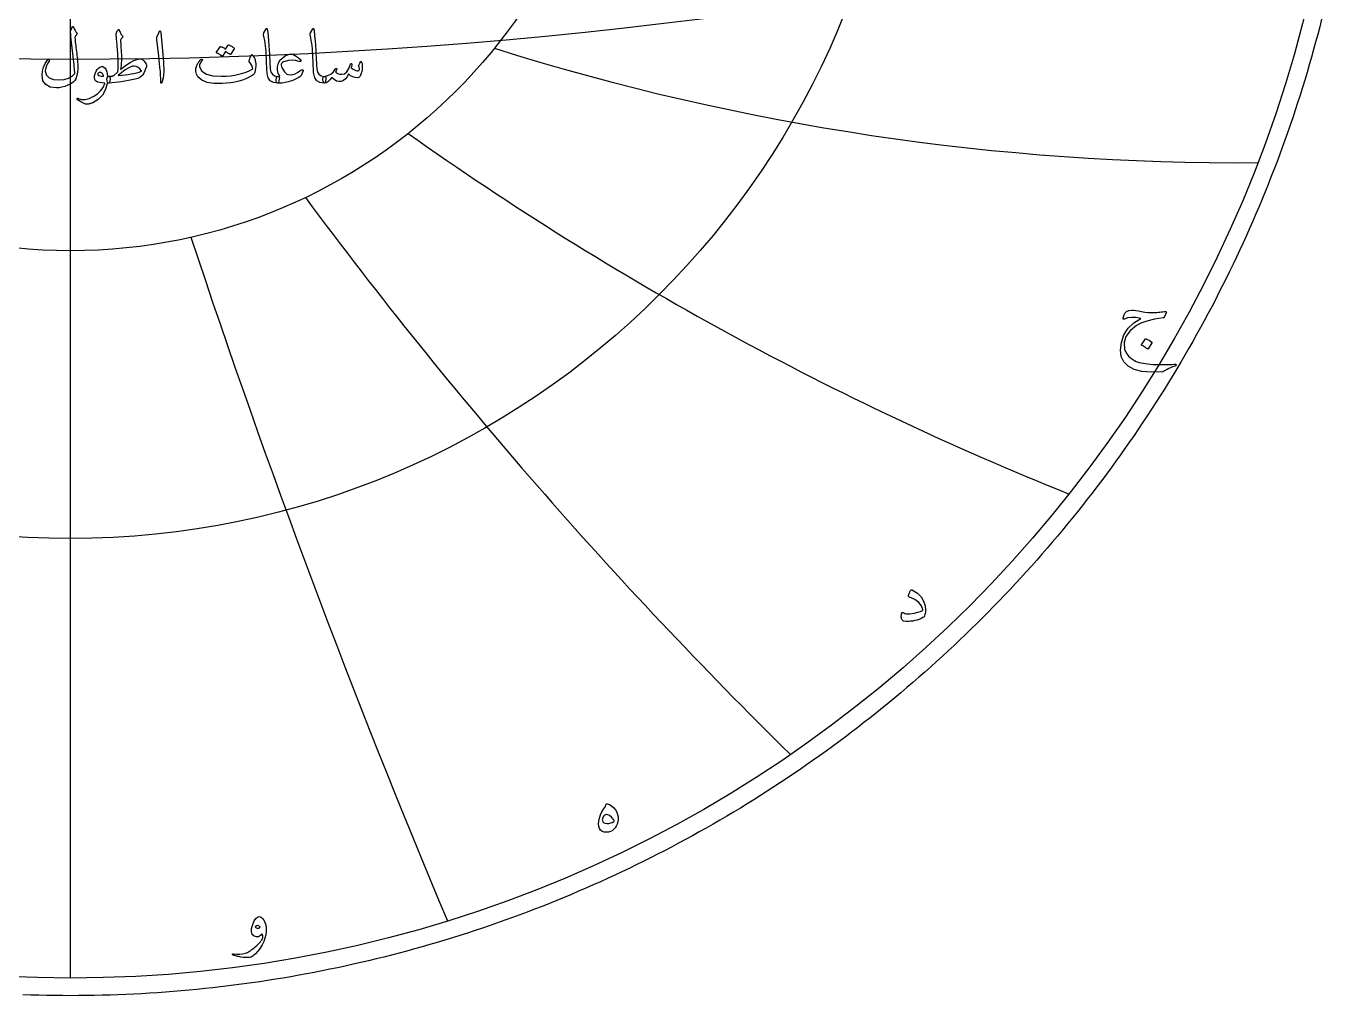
# Model space of a CAD drawing. Header units: millimetres. Extents: x -54 to 54, y -54 to 55.
# Drawn here: x -1.8 to 53.1, y -53.8 to -13.4 of the extents above; entities that cross this region are included whole.
import ezdxf

# ---------------------------------------------------------------- set-up
doc = ezdxf.new("R2010")
doc.units = ezdxf.units.MM
for name, color, linetype in [('CUT_OUTER', 1, 'Continuous'), ('ENGRAVE', 7, 'Continuous'), ('ENGRAVE_FINE', 8, 'Continuous'), ('TEXT', 5, 'Continuous')]:
    doc.layers.add(name, color=color, linetype=linetype)

msp = doc.modelspace()

# ---------------------------------------------------------------- linework, layer by layer
at = {"layer": 'CUT_OUTER'}
msp.add_lwpolyline([(52.2216, -13.0808), (52.1404, -13.401), (52.0572, -13.7207), (51.972, -14.0399), (51.8849, -14.3585), (51.7958, -14.6766), (51.7048, -14.9941), (51.6118, -15.3111), (51.5169, -15.6275), (51.42, -15.9433), (51.3212, -16.2585), (51.2205, -16.5731), (51.1178, -16.8871), (51.0133, -17.2004), (50.9068, -17.5131), (50.7984, -17.8251), (50.688, -18.1365), (50.5758, -18.4471), (50.4616, -18.7571), (50.3456, -19.0664), (50.2277, -19.3749), (50.1078, -19.6828), (49.9861, -19.9899), (49.8625, -20.2962), (49.7371, -20.6018), (49.6097, -20.9066), (49.4805, -21.2106), (49.3494, -21.5138), (49.2165, -21.8162), (49.0817, -22.1177), (48.9451, -22.4185), (48.8066, -22.7184), (48.6663, -23.0174), (48.5241, -23.3156), (48.3801, -23.6129), (48.2343, -23.9093), (48.0867, -24.2048), (47.9373, -24.4994), (47.7861, -24.7931), (47.6331, -25.0858), (47.4782, -25.3776), (47.3216, -25.6685), (47.1632, -25.9584), (47.0031, -26.2473), (46.8411, -26.5352), (46.6774, -26.8221), (46.512, -27.108), (46.3448, -27.3929), (46.1758, -27.6767), (46.0051, -27.9595), (45.8327, -28.2413), (45.6586, -28.522), (45.4827, -28.8016), (45.3051, -29.0801), (45.1258, -29.3576), (44.9448, -29.6339), (44.7622, -29.9091), (44.5778, -30.1832), (44.3918, -30.4562), (44.2041, -30.728), (44.0147, -30.9986), (43.8236, -31.2681), (43.631, -31.5364), (43.4366, -31.8035), (43.2407, -32.0695), (43.0431, -32.3342), (42.8439, -32.5977), (42.6431, -32.86), (42.4406, -33.121), (42.2366, -33.3808), (42.031, -33.6393), (41.8238, -33.8966), (41.615, -34.1526), (41.4047, -34.4073), (41.1928, -34.6607), (40.9793, -34.9128), (40.7643, -35.1636), (40.5478, -35.413), (40.3298, -35.6612), (40.1102, -35.9079), (39.8891, -36.1534), (39.6665, -36.3975), (39.4424, -36.6402), (39.2169, -36.8815), (38.9898, -37.1214), (38.7613, -37.36), (38.5314, -37.5971), (38.3, -37.8328), (38.0671, -38.0671), (37.8328, -38.3), (37.5971, -38.5314), (37.36, -38.7613), (37.1214, -38.9898), (36.8815, -39.2169), (36.6402, -39.4424), (36.3975, -39.6665), (36.1534, -39.8891), (35.9079, -40.1102), (35.6612, -40.3298), (35.413, -40.5478), (35.1636, -40.7643), (34.9128, -40.9793), (34.6607, -41.1928), (34.4073, -41.4047), (34.1526, -41.615), (33.8966, -41.8238), (33.6393, -42.031), (33.3808, -42.2366), (33.121, -42.4406), (32.86, -42.6431), (32.5977, -42.8439), (32.3342, -43.0431), (32.0695, -43.2407), (31.8035, -43.4366), (31.5364, -43.631), (31.2681, -43.8236), (30.9986, -44.0147), (30.728, -44.2041), (30.4562, -44.3918), (30.1832, -44.5778), (29.9091, -44.7622), (29.6339, -44.9448), (29.3576, -45.1258), (29.0801, -45.3051), (28.8016, -45.4827), (28.522, -45.6586), (28.2413, -45.8327), (27.9595, -46.0051), (27.6767, -46.1758), (27.3929, -46.3448), (27.108, -46.512), (26.8221, -46.6774), (26.5352, -46.8411), (26.2473, -47.0031), (25.9584, -47.1632), (25.6685, -47.3216), (25.3776, -47.4782), (25.0858, -47.6331), (24.7931, -47.7861), (24.4994, -47.9373), (24.2048, -48.0867), (23.9093, -48.2343), (23.6129, -48.3801), (23.3156, -48.5241), (23.0174, -48.6663), (22.7184, -48.8066), (22.4185, -48.9451), (22.1177, -49.0817), (21.8162, -49.2165), (21.5138, -49.3494), (21.2106, -49.4805), (20.9066, -49.6097), (20.6018, -49.7371), (20.2962, -49.8625), (19.9899, -49.9861), (19.6828, -50.1078), (19.3749, -50.2277), (19.0664, -50.3456), (18.7571, -50.4616), (18.4471, -50.5758), (18.1365, -50.688), (17.8251, -50.7984), (17.5131, -50.9068), (17.2004, -51.0133), (16.8871, -51.1178), (16.5731, -51.2205), (16.2585, -51.3212), (15.9433, -51.42), (15.6275, -51.5169), (15.3111, -51.6118), (14.9941, -51.7048), (14.6766, -51.7958), (14.3585, -51.8849), (14.0399, -51.972), (13.7207, -52.0572), (13.401, -52.1404), (13.0808, -52.2216), (12.7602, -52.3009), (12.439, -52.3782), (12.1174, -52.4536), (11.7953, -52.5269), (11.4728, -52.5983), (11.1498, -52.6677), (10.8265, -52.7351), (10.5027, -52.8006), (10.1785, -52.864), (9.854, -52.9255), (9.529, -52.985), (9.2037, -53.0424), (8.8781, -53.0979), (8.5521, -53.1514), (8.2258, -53.2028), (7.8992, -53.2523), (7.5723, -53.2998), (7.2452, -53.3452), (6.9177, -53.3887), (6.59, -53.4301), (6.262, -53.4696), (5.9338, -53.507), (5.6054, -53.5424), (5.2768, -53.5758), (4.9479, -53.6071), (4.6189, -53.6365), (4.2897, -53.6638), (3.9603, -53.6891), (3.6308, -53.7124), (3.3012, -53.7337), (2.9714, -53.7529), (2.6416, -53.7702), (2.3116, -53.7853), (1.9815, -53.7985), (1.6514, -53.8097), (1.3212, -53.8188), (0.9909, -53.8259), (0.6606, -53.8309), (0.3303, -53.834), (0, -53.835), (-0.3303, -53.834), (-0.6606, -53.8309), (-0.9909, -53.8259), (-1.3212, -53.8188), (-1.6514, -53.8097), (-1.9815, -53.7985)], dxfattribs=at)
at = {"layer": 'ENGRAVE'}
for points in [[(0, -53.1), (0, 53.1)], [(0, -53.1), (0, -22.7527)]]:
    msp.add_lwpolyline(points, dxfattribs=at)
for radius in [53.1, 34.7587, 22.7527]:
    msp.add_circle((0, 0), radius, dxfattribs=at)
for centre, radius, start, end in [((48.7796, 84.4887), 103.5662, 252.533984, 270.4294), ((91.816, 91.816), 134.4192, 234.677765, 248.099327), ((168.4625, 97.2619), 197.6048, 216.591598, 225.539306), ((375.5047, 100.6162), 390.3019, 198.339407, 202.813261)]:
    msp.add_arc(centre, radius, start, end, dxfattribs=at)
at = {"layer": 'ENGRAVE_FINE'}
msp.add_arc((0, 191.2698), 206.024, 255.236477, 284.763523, dxfattribs=at)
at = {"layer": 'TEXT'}
for points in [[(0.0691, -13.4188), (0.0746, -13.4092), (0.0816, -13.4023), (0.0903, -13.3982), (0.1005, -13.3968), (0.1107, -13.3986), (0.1193, -13.4039), (0.1264, -13.4127), (0.1319, -13.4251), (0.1611, -13.4971), (0.1923, -13.5593), (0.2255, -13.6117), (0.2606, -13.6543), (0.271, -13.6696), (0.274, -13.6873), (0.2695, -13.7073), (0.2575, -13.7297), (0.2499, -13.7405), (0.2426, -13.7509), (0.2357, -13.7609), (0.2292, -13.7705), (0.2232, -13.7795), (0.2175, -13.7878), (0.2122, -13.7953), (0.2073, -13.8019), (0.199, -13.8141), (0.1931, -13.8286), (0.1896, -13.8455), (0.1884, -13.8647), (0.1921, -13.919), (0.1971, -13.9782), (0.2031, -14.0423), (0.2104, -14.1112), (0.2186, -14.1851), (0.2277, -14.2639), (0.2375, -14.3477), (0.2481, -14.4363), (0.26, -14.5247), (0.2705, -14.6078), (0.2796, -14.6856), (0.2873, -14.7582), (0.2939, -14.8256), (0.2995, -14.8881), (0.3041, -14.9457), (0.3078, -14.9984), (0.3119, -15.1544), (0.2991, -15.3022), (0.2695, -15.4418), (0.223, -15.5731), (0.1776, -15.6502), (0.1076, -15.7214), (0.0128, -15.7868), (-0.1068, -15.8463), (-0.2363, -15.8955), (-0.358, -15.9303), (-0.4718, -15.9505), (-0.5778, -15.9562), (-0.8432, -15.9197), (-1.0332, -15.8196), (-1.1478, -15.6559), (-1.187, -15.4286), (-1.1733, -15.2592), (-1.1289, -15.0934), (-1.054, -14.9311), (-0.9484, -14.7723), (-0.9403, -14.7631), (-0.9319, -14.7574), (-0.9231, -14.7552), (-0.9138, -14.7566), (-0.904, -14.7603), (-0.8966, -14.7652), (-0.8915, -14.7713), (-0.8887, -14.7786), (-0.8867, -14.7894), (-0.8871, -14.7998), (-0.8899, -14.8098), (-0.895, -14.8194), (-0.967, -14.9597), (-1.0167, -15.0792), (-1.044, -15.178), (-1.0489, -15.2559), (-0.9965, -15.4237), (-0.8832, -15.5409), (-0.7091, -15.6074), (-0.4742, -15.6233), (-0.2624, -15.6003), (-0.0824, -15.5472), (0.0658, -15.4637), (0.1821, -15.3501), (0.1797, -15.2952), (0.1755, -15.2312), (0.1695, -15.1579), (0.1617, -15.0753), (0.152, -14.9834), (0.1401, -14.8818), (0.1261, -14.7706), (0.1099, -14.6498), (0.0946, -14.5252), (0.0801, -14.4025), (0.0663, -14.2818), (0.0534, -14.1631), (0.0414, -14.0463), (0.0306, -13.9315), (0.021, -13.8186), (0.0126, -13.7077), (0, -13.6009), (0.0006, -13.5888), (0.0024, -13.5774), (0.0053, -13.5668), (0.0094, -13.557)], [(1.9847, -13.5319), (1.9921, -13.5238), (1.9988, -13.5185), (2.0047, -13.516), (2.0098, -13.5162), (2.0159, -13.5189), (2.0216, -13.524), (2.0269, -13.5315), (2.0318, -13.5413), (2.0517, -13.5837), (2.0707, -13.6229), (2.0886, -13.659), (2.1056, -13.692), (2.1218, -13.7215), (2.1374, -13.747), (2.1524, -13.7686), (2.1668, -13.7862), (2.1774, -13.8007), (2.181, -13.8161), (2.1774, -13.8321), (2.1668, -13.849), (2.104, -13.9275), (2.096, -13.9411), (2.0907, -13.9566), (2.0881, -13.9741), (2.0883, -13.9935), (2.0985, -14.1417), (2.1072, -14.2722), (2.1142, -14.385), (2.1197, -14.4802), (2.1238, -14.558), (2.1268, -14.6184), (2.1285, -14.6616), (2.1291, -14.6875), (2.1285, -14.764), (2.1264, -14.8367), (2.123, -14.9054), (2.1181, -14.9701), (2.1122, -15.031), (2.1052, -15.0879), (2.0972, -15.1409), (2.0883, -15.1899), (2.3017, -15.0266), (2.4864, -14.901), (2.6424, -14.8131), (2.7698, -14.7629), (2.8265, -14.7495), (2.8773, -14.744), (2.9223, -14.7464), (2.9613, -14.7566), (3.0165, -14.7852), (3.0689, -14.8304), (3.1185, -14.892), (3.1654, -14.9701), (3.1727, -14.9888), (3.1757, -15.0102), (3.1743, -15.0343), (3.1686, -15.0612), (3.1374, -15.1578), (3.1003, -15.2496), (3.0573, -15.3368), (3.0084, -15.4192), (2.9609, -15.4722), (2.8938, -15.5181), (2.8071, -15.557), (2.7007, -15.5888), (2.5583, -15.6203), (2.4169, -15.6488), (2.2764, -15.6744), (2.137, -15.6971), (1.9987, -15.7166), (1.8618, -15.7328), (1.7263, -15.7457), (1.5921, -15.7552), (1.577, -15.7509), (1.5631, -15.7379), (1.5503, -15.7163), (1.5388, -15.6861), (1.5286, -15.649), (1.5231, -15.6131), (1.5223, -15.5784), (1.5262, -15.5448), (1.535, -15.5156), (1.549, -15.4938), (1.568, -15.4794), (1.5921, -15.4726), (1.6242, -15.4708), (1.6546, -15.4686), (1.6831, -15.4661), (1.7099, -15.4632), (1.7349, -15.4602), (1.7582, -15.4577), (1.7797, -15.4555), (1.7994, -15.4537), (1.9753, -15.2842), (1.9768, -15.2768), (1.9784, -15.2673), (1.98, -15.2556), (1.9815, -15.2418), (1.9831, -15.2258), (1.9847, -15.2076), (1.9863, -15.1873), (1.9878, -15.1648), (1.9892, -15.1404), (1.9902, -15.1142), (1.9908, -15.0862), (1.991, -15.0565), (1.991, -15.0252), (1.991, -14.9925), (1.991, -14.9584), (1.991, -14.923), (1.9906, -14.883), (1.9894, -14.8351), (1.9874, -14.7793), (1.9847, -14.7158), (1.9812, -14.6447), (1.9768, -14.5666), (1.9717, -14.4814), (1.9658, -14.3892), (1.9523, -14.1845), (1.9399, -14.0225), (1.9287, -13.9034), (1.9187, -13.827), (1.9107, -13.778), (1.9054, -13.7407), (1.9028, -13.7152), (1.903, -13.7014), (1.9126, -13.6755), (1.9223, -13.6512), (1.9322, -13.6284), (1.9423, -13.6072), (1.9526, -13.5872), (1.9631, -13.568), (1.9738, -13.5495), (1.9847, -13.5319)], [(3.6899, -13.6512), (3.7199, -13.5931), (3.744, -13.5727), (3.7623, -13.59), (3.7747, -13.6449), (3.8469, -14.4143), (3.8899, -14.8865), (3.8995, -15.2637), (3.8757, -15.546), (3.8186, -15.7332), (3.8082, -15.7485), (3.799, -15.7568), (3.791, -15.758), (3.7841, -15.7521), (3.7786, -15.7428), (3.7747, -15.7309), (3.7723, -15.7161), (3.7715, -15.6987), (3.7715, -15.5627), (3.7652, -15.4184), (3.7527, -15.2659), (3.7338, -15.1052), (3.7297, -15.0632), (3.7174, -14.9497), (3.6967, -14.7648), (3.6679, -14.5085), (3.5988, -13.9401), (3.5972, -13.9099), (3.5988, -13.882), (3.6035, -13.8565), (3.6114, -13.8333)], [(8.1743, -13.4942), (8.1803, -13.4848), (8.186, -13.4785), (8.1913, -13.4753), (8.1962, -13.4753), (8.2037, -13.4795), (8.2104, -13.4918), (8.2163, -13.5124), (8.2214, -13.5413), (8.2473, -13.7758), (8.2685, -13.9927), (8.285, -14.1919), (8.2967, -14.3735), (8.3043, -14.5287), (8.3113, -14.6679), (8.3176, -14.7909), (8.3234, -14.8979), (8.3284, -14.9888), (8.3325, -15.0635), (8.3355, -15.1222), (8.3376, -15.1648), (8.3654, -15.2924), (8.4271, -15.3862), (8.5224, -15.4463), (8.6516, -15.4726), (8.6875, -15.482), (8.7105, -15.504), (8.7205, -15.5385), (8.7175, -15.5856), (8.7028, -15.6598), (8.6869, -15.7128), (8.6698, -15.7446), (8.6516, -15.7552), (8.4698, -15.7313), (8.336, -15.6594), (8.25, -15.5397), (8.2119, -15.3721), (8.206, -15.2919), (8.2006, -15.2115), (8.1958, -15.131), (8.1915, -15.0502), (8.1877, -14.9692), (8.1841, -14.8881), (8.1806, -14.8067), (8.1774, -14.7252), (8.1715, -14.5696), (8.1633, -14.4296), (8.1527, -14.3051), (8.1397, -14.196), (8.1244, -14.0913), (8.1067, -13.9797), (8.0867, -13.8613), (8.0643, -13.736), (8.0614, -13.7134), (8.062, -13.6928), (8.0661, -13.6742), (8.0738, -13.6575)], [(10.1181, -13.4942), (10.1242, -13.4848), (10.1299, -13.4785), (10.1352, -13.4753), (10.1401, -13.4753), (10.1476, -13.4795), (10.1542, -13.4918), (10.1601, -13.5124), (10.1652, -13.5413), (10.1911, -13.7758), (10.2123, -13.9927), (10.2288, -14.1919), (10.2406, -14.3735), (10.2481, -14.5287), (10.2551, -14.6679), (10.2615, -14.7909), (10.2673, -14.8979), (10.2723, -14.9888), (10.2763, -15.0635), (10.2794, -15.1222), (10.2814, -15.1648), (10.3093, -15.2924), (10.3709, -15.3862), (10.4663, -15.4463), (10.5954, -15.4726), (10.6314, -15.482), (10.6543, -15.504), (10.6643, -15.5385), (10.6614, -15.5856), (10.6467, -15.6598), (10.6308, -15.7128), (10.6137, -15.7446), (10.5954, -15.7552), (10.4137, -15.7313), (10.2798, -15.6594), (10.1939, -15.5397), (10.1558, -15.3721), (10.1498, -15.2919), (10.1444, -15.2115), (10.1396, -15.131), (10.1354, -15.0502), (10.1316, -14.9692), (10.1279, -14.8881), (10.1245, -14.8067), (10.1213, -14.7252), (10.1154, -14.5696), (10.1071, -14.4296), (10.0965, -14.3051), (10.0836, -14.196), (10.0683, -14.0913), (10.0506, -13.9797), (10.0306, -13.8613), (10.0082, -13.736), (10.0053, -13.7134), (10.0059, -13.6928), (10.01, -13.6742), (10.0176, -13.6575)], [(6.579, -14.1693), (6.5829, -14.1654), (6.5884, -14.1631), (6.5955, -14.1623), (6.6041, -14.1631), (6.635, -14.1746), (6.6649, -14.1874), (6.6939, -14.2013), (6.7219, -14.2164), (6.749, -14.2329), (6.7756, -14.251), (6.8016, -14.2706), (6.8271, -14.2918), (6.832, -14.2983), (6.8341, -14.3052), (6.8335, -14.3124), (6.8302, -14.3201), (6.6795, -14.5587), (6.6753, -14.5619), (6.6693, -14.5619), (6.6612, -14.5587), (6.6512, -14.5525), (6.6443, -14.5467), (6.6331, -14.5387), (6.6176, -14.5286), (6.5978, -14.5163), (6.5735, -14.5017), (6.5444, -14.4846), (6.5107, -14.4648), (6.4722, -14.4425), (6.3529, -14.6278), (6.3474, -14.6335), (6.3403, -14.6349), (6.3317, -14.6319), (6.3215, -14.6247), (6.3126, -14.6184), (6.2987, -14.609), (6.2797, -14.5964), (6.2555, -14.5807), (6.2259, -14.5619), (6.1904, -14.5399), (6.1489, -14.5148), (6.1016, -14.4865), (6.0967, -14.4818), (6.0946, -14.4771), (6.0952, -14.4724), (6.0985, -14.4677), (6.2524, -14.2384), (6.2563, -14.2345), (6.2618, -14.2321), (6.2689, -14.2314), (6.2775, -14.2321), (6.3038, -14.2407), (6.3293, -14.2506), (6.3541, -14.2619), (6.378, -14.2745), (6.4012, -14.2884), (6.4235, -14.3032), (6.4451, -14.319), (6.4659, -14.3358)], [(7.6027, -14.587), (7.6238, -14.6135), (7.6432, -14.6427), (7.6607, -14.6747), (7.6765, -14.7095), (7.6906, -14.7468), (7.7028, -14.7864), (7.7133, -14.8284), (7.7221, -14.8728), (7.7334, -14.9619), (7.7362, -15.0502), (7.7303, -15.1377), (7.7158, -15.2245), (7.6938, -15.3018), (7.6655, -15.3642), (7.631, -15.4117), (7.5902, -15.4443), (7.4606, -15.5128), (7.3232, -15.5739), (7.178, -15.6274), (7.0249, -15.6736), (6.864, -15.7118), (6.6952, -15.7419), (6.5185, -15.7636), (6.334, -15.7772), (5.9882, -15.7737), (5.7044, -15.7254), (5.4826, -15.6323), (5.3228, -15.4946), (5.2573, -15.3868), (5.2271, -15.2708), (5.2322, -15.1466), (5.2726, -15.0141), (5.2862, -14.9855), (5.302, -14.9564), (5.32, -14.9266), (5.3401, -14.8963), (5.3624, -14.8654), (5.3868, -14.8339), (5.4134, -14.8018), (5.4422, -14.7691), (5.4518, -14.7599), (5.4618, -14.7542), (5.4722, -14.7521), (5.483, -14.7534), (5.4903, -14.7562), (5.4963, -14.7613), (5.5013, -14.7688), (5.505, -14.7786), (5.5068, -14.7878), (5.5058, -14.7966), (5.502, -14.8051), (5.4956, -14.8131), (5.4687, -14.8451), (5.4445, -14.8783), (5.4231, -14.9126), (5.4045, -14.9481), (5.3917, -14.9821), (5.3849, -15.0149), (5.3839, -15.0465), (5.3888, -15.0769), (5.4869, -15.2545), (5.6714, -15.3792), (5.9423, -15.4508), (6.2995, -15.4694), (6.4959, -15.4619), (6.683, -15.4455), (6.8609, -15.4203), (7.0296, -15.3862), (7.1893, -15.3433), (7.3401, -15.2916), (7.4821, -15.2311), (7.6153, -15.1617), (7.6023, -15.0969), (7.5729, -15.0251), (7.527, -14.9462), (7.4645, -14.8602), (7.4626, -14.852), (7.463, -14.8367), (7.4657, -14.8143), (7.4708, -14.7848), (7.4722, -14.7819), (7.4732, -14.7793), (7.4738, -14.7772), (7.474, -14.7754), (7.4842, -14.7354), (7.4991, -14.6906), (7.5187, -14.6412), (7.5431, -14.587), (7.5538, -14.5705), (7.5674, -14.565), (7.5837, -14.5705), (7.6027, -14.587)], [(9.7099, -15.2433), (9.6251, -15.4318), (9.6143, -15.4504), (9.6039, -15.4655), (9.5939, -15.4771), (9.5843, -15.4851), (9.5354, -15.5186), (9.483, -15.5499), (9.4271, -15.5791), (9.3676, -15.606), (9.3048, -15.6313), (9.2388, -15.6551), (9.1697, -15.6776), (9.0975, -15.6987), (8.9625, -15.7317), (8.8431, -15.7521), (8.7395, -15.7599), (8.6516, -15.7552), (8.618, -15.7399), (8.5958, -15.7097), (8.5851, -15.6645), (8.5856, -15.6045), (8.5937, -15.5503), (8.6053, -15.5103), (8.6204, -15.4844), (8.639, -15.4726), (8.6422, -15.4726), (8.6453, -15.4726), (8.6484, -15.4726), (8.6516, -15.4726), (8.6749, -15.4749), (8.6979, -15.4757), (8.7205, -15.4749), (8.7427, -15.4726), (8.7046, -15.4162), (8.6751, -15.354), (8.6543, -15.2859), (8.6422, -15.2119), (8.6404, -15.0794), (8.6634, -14.9615), (8.7111, -14.8581), (8.7835, -14.7691), (8.8767, -14.6861), (8.968, -14.6223), (9.0573, -14.5778), (9.1446, -14.5525), (9.2388, -14.5527), (9.3456, -14.5878), (9.4649, -14.6579), (9.5968, -14.7629), (9.6117, -14.7792), (9.6188, -14.7966), (9.618, -14.8153), (9.6094, -14.8351), (9.597, -14.8504), (9.5819, -14.8586), (9.564, -14.8598), (9.5434, -14.8539), (9.3956, -14.8111), (9.2475, -14.7958), (9.0989, -14.808), (8.9499, -14.8477), (8.8908, -14.8726), (8.8455, -14.9003), (8.8139, -14.9307), (8.796, -14.9638), (8.7917, -15.0058), (8.8039, -15.0596), (8.8325, -15.1252), (8.8777, -15.2025), (8.9326, -15.2806), (8.9845, -15.3391), (9.0331, -15.378), (9.0787, -15.3972), (9.1778, -15.407), (9.2773, -15.3956), (9.3772, -15.3631), (9.4775, -15.3093), (9.5686, -15.2465), (9.6157, -15.2166), (9.6534, -15.1994), (9.6816, -15.1947), (9.7005, -15.2025), (9.7081, -15.2121), (9.7122, -15.2221), (9.7128, -15.2325), (9.7099, -15.2433)], [(1.5293, -15.7897), (1.4557, -16.0482), (1.3323, -16.2647), (1.159, -16.4392), (0.9358, -16.5717), (0.9046, -16.5851), (0.8738, -16.5972), (0.8434, -16.6079), (0.8133, -16.6172), (0.7839, -16.625), (0.7552, -16.631), (0.7274, -16.6352), (0.7003, -16.6376), (0.6328, -16.628), (0.5433, -16.5929), (0.4318, -16.5322), (0.2983, -16.4461), (0.284, -16.4337), (0.2756, -16.4217), (0.273, -16.4102), (0.2763, -16.399), (0.2838, -16.3903), (0.2936, -16.3864), (0.3058, -16.3872), (0.3203, -16.3927), (0.4591, -16.4376), (0.6147, -16.4374), (0.7872, -16.3921), (0.9766, -16.3016), (1.1313, -16.1966), (1.2593, -16.0732), (1.3605, -15.9313), (1.4351, -15.7709), (1.4345, -15.7652), (1.4328, -15.7607), (1.4298, -15.7574), (1.4257, -15.7552), (1.3176, -15.7489), (1.2255, -15.7364), (1.1496, -15.7175), (1.0897, -15.6924), (1.0434, -15.6535), (1.0143, -15.5998), (1.0025, -15.5311), (1.008, -15.4475), (1.0098, -15.4364), (1.012, -15.4251), (1.0145, -15.4136), (1.0175, -15.4019), (1.0208, -15.3898), (1.0245, -15.3772), (1.0287, -15.3639), (1.0332, -15.3501), (1.0701, -15.2604), (1.1148, -15.186), (1.1674, -15.1269), (1.2279, -15.0832), (1.2897, -15.0592), (1.3464, -15.0596), (1.398, -15.0844), (1.4445, -15.1334), (1.4852, -15.2017), (1.516, -15.281), (1.537, -15.3713), (1.5482, -15.4726), (1.5544, -15.4725), (1.5603, -15.4722), (1.5661, -15.4717), (1.5717, -15.471), (1.5773, -15.4703), (1.5831, -15.4698), (1.5891, -15.4695), (1.5953, -15.4694), (1.6165, -15.4739), (1.633, -15.4875), (1.6447, -15.5101), (1.6518, -15.5417), (1.6548, -15.5764), (1.6542, -15.6115), (1.65, -15.6471), (1.6424, -15.683), (1.6324, -15.7146), (1.6212, -15.7371), (1.6088, -15.7507), (1.5953, -15.7552), (1.5356, -15.7552), (1.5352, -15.7609), (1.534, -15.7686), (1.5321, -15.7782), (1.5293, -15.7897)], [(1.3786, -15.438), (1.3456, -15.3805), (1.3095, -15.3399), (1.2703, -15.3161), (1.2279, -15.3093), (1.2025, -15.316), (1.18, -15.3265), (1.1602, -15.3411), (1.1431, -15.3595), (1.1376, -15.3693), (1.1368, -15.3799), (1.1407, -15.3913), (1.1494, -15.4035), (1.1817, -15.4319), (1.2287, -15.4514), (1.2901, -15.4618), (1.366, -15.4632), (1.3739, -15.4616), (1.3786, -15.4569), (1.3802, -15.449), (1.3786, -15.438)], [(2.6599, -15.0455), (2.644, -15.0461), (2.6277, -15.0478), (2.611, -15.0508), (2.5939, -15.0549), (2.4396, -15.1156), (2.2877, -15.2002), (2.1382, -15.3087), (1.991, -15.4412), (2.138, -15.4274), (2.2775, -15.4113), (2.4096, -15.3929), (2.5342, -15.3721), (2.6514, -15.3487), (2.7611, -15.3226), (2.8634, -15.2938), (2.9582, -15.2622), (2.967, -15.2584), (2.9715, -15.2535), (2.9717, -15.2475), (2.9676, -15.2402), (2.9001, -15.1574), (2.8263, -15.0973), (2.7462, -15.06), (2.6599, -15.0455)], [(12.1185, -14.8602), (12.1254, -14.8555), (12.1334, -14.8571), (12.1426, -14.8649), (12.153, -14.8791), (12.1642, -14.903), (12.1727, -14.9371), (12.1784, -14.9815), (12.1813, -15.0361), (12.1823, -15.0981), (12.179, -15.1585), (12.1713, -15.2174), (12.1593, -15.2747), (12.1244, -15.3862), (12.0855, -15.4663), (12.0427, -15.515), (11.996, -15.5322), (11.8855, -15.5258), (11.7833, -15.4969), (11.6893, -15.4457), (11.6035, -15.3721), (11.5446, -15.4881), (11.4747, -15.5786), (11.3939, -15.6435), (11.302, -15.683), (11.2057, -15.6916), (11.1081, -15.6673), (11.0094, -15.61), (10.9095, -15.5197), (10.8286, -15.6227), (10.7493, -15.6963), (10.6716, -15.7405), (10.5954, -15.7552), (10.5801, -15.7466), (10.5656, -15.7207), (10.5519, -15.6775), (10.5389, -15.617), (10.5342, -15.5574), (10.5421, -15.5134), (10.5625, -15.4851), (10.5954, -15.4726), (10.7403, -15.4398), (10.8671, -15.376), (10.9758, -15.2812), (11.0665, -15.1554), (11.0714, -15.1485), (11.0767, -15.1436), (11.0824, -15.1407), (11.0885, -15.1397), (11.0959, -15.1405), (11.1026, -15.1428), (11.1085, -15.1468), (11.1136, -15.1523), (11.1165, -15.1691), (11.1097, -15.1978), (11.093, -15.2382), (11.0665, -15.2904), (11.1012, -15.3307), (11.1552, -15.3603), (11.2284, -15.3793), (11.3209, -15.3878), (11.4361, -15.3636), (11.5368, -15.2849), (11.6229, -15.1517), (11.6946, -14.9638), (11.6981, -14.9542), (11.7024, -14.9474), (11.7075, -14.9432), (11.7134, -14.9419), (11.7222, -14.9426), (11.7299, -14.945), (11.7364, -14.9489), (11.7417, -14.9544), (11.7456, -14.9623), (11.7479, -14.9701), (11.7487, -14.978), (11.7479, -14.9858), (11.7165, -15.1177), (11.7532, -15.1503), (11.7974, -15.179), (11.849, -15.2037), (11.9081, -15.2245), (11.9656, -15.238), (12.0094, -15.241), (12.0394, -15.2333), (12.0557, -15.2151), (12.061, -15.1872), (12.0581, -15.1476), (12.0469, -15.0961), (12.0274, -15.0329), (12.0308, -15.0151), (12.0471, -14.9803), (12.0763, -14.9287), (12.1185, -14.8602)], [(45.7317, -25.3427), (45.6513, -25.5236), (45.644, -25.5355), (45.6354, -25.5445), (45.6255, -25.5506), (45.6144, -25.5537), (45.2428, -25.6123), (44.9319, -25.6844), (44.6818, -25.7698), (44.4923, -25.8686), (44.2266, -26.0853), (44.056, -26.3233), (43.9804, -26.5827), (43.9999, -26.8635), (44.0589, -27.0154), (44.159, -27.1499), (44.3001, -27.2667), (44.4823, -27.3659), (44.6102, -27.4103), (44.7695, -27.4463), (44.9602, -27.4739), (45.1823, -27.4932), (45.3004, -27.4988), (45.4168, -27.5024), (45.5315, -27.5039), (45.6446, -27.5032), (45.7555, -27.5007), (45.864, -27.4965), (45.9699, -27.4907), (46.0734, -27.4831), (46.0976, -27.4815), (46.1169, -27.4831), (46.1311, -27.4882), (46.1403, -27.4965), (46.1454, -27.5068), (46.147, -27.5175), (46.1454, -27.5286), (46.1403, -27.5401), (46.1367, -27.5463), (46.1324, -27.5514), (46.1275, -27.5555), (46.1219, -27.5585), (46.116, -27.5611), (46.1098, -27.564), (46.1034, -27.567), (46.0968, -27.5702), (46.0003, -27.601), (45.9151, -27.633), (45.8412, -27.6663), (45.7786, -27.7009), (45.7385, -27.7258), (45.702, -27.7469), (45.669, -27.7643), (45.6396, -27.7779), (45.6141, -27.7884), (45.5931, -27.7963), (45.5764, -27.8018), (45.5642, -27.8047), (45.1061, -27.8217), (44.7167, -27.7888), (44.396, -27.7061), (44.1439, -27.5736), (43.9618, -27.3919), (43.8542, -27.1649), (43.8211, -26.8928), (43.8626, -26.5754), (43.9723, -26.2557), (44.1439, -25.9833), (44.3776, -25.7583), (44.6732, -25.5805), (44.4638, -25.5405), (44.2813, -25.5311), (44.1255, -25.5523), (43.9966, -25.604), (43.9852, -25.6082), (43.9748, -25.6107), (43.9651, -25.6115), (43.9564, -25.6107), (43.949, -25.608), (43.9438, -25.6031), (43.9407, -25.5962), (43.9396, -25.5872), (43.9442, -25.5456), (43.9513, -25.5043), (43.961, -25.4635), (43.9731, -25.4231), (44.0158, -25.3446), (44.0836, -25.2866), (44.1766, -25.2491), (44.2947, -25.2322), (44.3694, -25.2328), (44.463, -25.2414), (44.5754, -25.2579), (44.7067, -25.2824), (44.8421, -25.3069), (44.9671, -25.3234), (45.0816, -25.332), (45.1857, -25.3327), (45.2357, -25.3305), (45.2887, -25.3272), (45.3446, -25.3229), (45.4034, -25.3176), (45.4652, -25.311), (45.5299, -25.3029), (45.5975, -25.2934), (45.668, -25.2824), (45.7084, -25.2811), (45.7325, -25.2908), (45.7403, -25.3113), (45.7317, -25.3427)], [(44.8675, -26.428), (44.8717, -26.4238), (44.8775, -26.4213), (44.8851, -26.4205), (44.8943, -26.4213), (44.9594, -26.4477), (45.0207, -26.4799), (45.0783, -26.518), (45.1321, -26.562), (45.1373, -26.5687), (45.1396, -26.5754), (45.139, -26.5821), (45.1354, -26.5888), (44.978, -26.8434), (44.9721, -26.8494), (44.9646, -26.8509), (44.9554, -26.8478), (44.9445, -26.84), (44.9351, -26.8333), (44.9202, -26.8233), (44.8999, -26.8099), (44.8742, -26.7931), (44.8426, -26.773), (44.8047, -26.7496), (44.7605, -26.7228), (44.71, -26.6926), (44.7033, -26.6876), (44.7, -26.6826), (44.7, -26.6775), (44.7033, -26.6725)], [(34.9764, -37.128), (34.9897, -37.0882), (35.0028, -37.0522), (35.0157, -37.0203), (35.0283, -36.9924), (35.0406, -36.9682), (35.0522, -36.9476), (35.0632, -36.9305), (35.0736, -36.917), (35.0897, -36.904), (35.1079, -36.8986), (35.1282, -36.9007), (35.1506, -36.9103), (35.3489, -37.0432), (35.5015, -37.1975), (35.6085, -37.3732), (35.6698, -37.5702), (35.6784, -37.6265), (35.684, -37.6816), (35.6868, -37.7354), (35.6865, -37.7879), (35.6832, -37.8388), (35.6765, -37.8876), (35.6665, -37.9343), (35.6531, -37.9789), (35.6411, -38.0027), (35.6254, -38.0241), (35.6059, -38.0429), (35.5827, -38.0592), (35.5027, -38.0984), (35.4202, -38.1321), (35.3353, -38.1604), (35.2477, -38.1832), (35.1581, -38.201), (35.0669, -38.2142), (34.9739, -38.2227), (34.8793, -38.2267), (34.7671, -38.2079), (34.6984, -38.1447), (34.6733, -38.0371), (34.6917, -37.8851), (34.698, -37.8685), (34.7068, -37.8557), (34.7181, -37.8467), (34.7319, -37.8415), (34.7438, -37.843), (34.7562, -37.8474), (34.7689, -37.8547), (34.7821, -37.865), (34.823, -37.8869), (34.8784, -37.8993), (34.9486, -37.902), (35.0334, -37.8951), (35.2174, -37.8683), (35.3675, -37.8382), (35.4837, -37.8047), (35.566, -37.7678), (35.5701, -37.7628), (35.5727, -37.7544), (35.5735, -37.7427), (35.5727, -37.7276), (35.5159, -37.5694), (35.406, -37.4295), (35.2429, -37.3081), (35.0267, -37.2051), (34.9984, -37.1902), (34.9806, -37.1724), (34.9733, -37.1517), (34.9764, -37.128)], [(22.3558, -45.8456), (22.3845, -45.8324), (22.417, -45.8297), (22.4532, -45.8374), (22.4932, -45.8556), (22.5926, -45.9222), (22.6766, -45.998), (22.745, -46.083), (22.798, -46.1772), (22.8346, -46.2754), (22.8541, -46.3757), (22.8564, -46.4781), (22.8415, -46.5825), (22.8145, -46.6778), (22.777, -46.7626), (22.7291, -46.8369), (22.6707, -46.9007), (22.6047, -46.952), (22.5342, -46.9887), (22.459, -47.0107), (22.3793, -47.018), (22.275, -47.0104), (22.19, -46.9811), (22.1243, -46.9301), (22.0778, -46.8572), (22.05, -46.7686), (22.0401, -46.6671), (22.0483, -46.5526), (22.0745, -46.4251), (22.117, -46.2928), (22.1741, -46.1672), (22.2459, -46.0483), (22.3324, -45.936), (22.3353, -45.9308), (22.3374, -45.9218), (22.3387, -45.909), (22.3391, -45.8925), (22.3401, -45.8745), (22.3433, -45.8607), (22.3485, -45.851), (22.3558, -45.8456)], [(22.674, -46.5658), (22.6881, -46.5482), (22.69, -46.5256), (22.6797, -46.4979), (22.6573, -46.4653), (22.5796, -46.3807), (22.504, -46.3213), (22.4306, -46.2869), (22.3592, -46.2777), (22.3253, -46.2838), (22.2939, -46.302), (22.265, -46.3323), (22.2386, -46.3748), (22.2174, -46.4207), (22.2043, -46.4611), (22.199, -46.4961), (22.2017, -46.5256), (22.2252, -46.5798), (22.2654, -46.6185), (22.3223, -46.6418), (22.396, -46.6495), (22.4775, -46.6443), (22.5509, -46.6286), (22.6165, -46.6024), (22.674, -46.5658)], [(7.6086, -50.8585), (7.6697, -50.7166), (7.7359, -50.6157), (7.8071, -50.5558), (7.8833, -50.5369), (7.931, -50.5453), (7.9771, -50.5704), (8.0215, -50.6123), (8.0642, -50.6709), (8.0847, -50.7049), (8.1027, -50.7396), (8.1182, -50.7752), (8.1312, -50.8116), (8.1423, -50.8491), (8.1521, -50.8878), (8.1607, -50.9278), (8.168, -50.9691), (8.1749, -51.061), (8.1688, -51.1692), (8.1498, -51.2938), (8.1178, -51.4347), (8.0705, -51.5806), (8.0056, -51.7202), (7.9231, -51.8536), (7.823, -51.9807), (7.7181, -52.0914), (7.6245, -52.1724), (7.5422, -52.2237), (7.4713, -52.2453), (7.3988, -52.2491), (7.3155, -52.247), (7.2213, -52.239), (7.1162, -52.2252), (7.0629, -52.2165), (7.0136, -52.2072), (6.9683, -52.1972), (6.927, -52.1867), (6.8894, -52.1759), (6.8554, -52.1653), (6.8249, -52.1549), (6.798, -52.1448), (6.7821, -52.136), (6.7712, -52.1264), (6.7653, -52.1159), (6.7645, -52.1046), (6.7697, -52.0933), (6.7787, -52.0862), (6.7915, -52.0832), (6.808, -52.0845), (6.9372, -52.0971), (7.0635, -52.0979), (7.1868, -52.087), (7.3071, -52.0644), (7.3443, -52.0529), (7.3854, -52.0351), (7.4306, -52.011), (7.4797, -51.9807), (7.5327, -51.944), (7.5898, -51.9011), (7.6508, -51.8519), (7.7158, -51.7964), (7.7794, -51.7391), (7.8364, -51.6842), (7.8866, -51.6319), (7.9302, -51.582), (7.9668, -51.5345), (7.9963, -51.4891), (8.0187, -51.4458), (8.034, -51.4045), (8.0252, -51.3421), (8.0156, -51.2957), (8.0051, -51.2651), (7.9938, -51.2504), (7.9258, -51.3306), (7.849, -51.3735), (7.7633, -51.3792), (7.6689, -51.3476), (7.591, -51.2793), (7.555, -51.1751), (7.5609, -51.0348), (7.6086, -50.8585)], [(7.9134, -50.9825), (7.864, -50.9226), (7.8129, -50.9004), (7.7602, -50.9159), (7.7058, -50.9691), (7.7501, -51.0051), (7.7995, -51.0193), (7.854, -51.0118), (7.9134, -50.9825)]]:
    msp.add_lwpolyline(points, close=True, dxfattribs=at)

doc.saveas('drawing.dxf')
